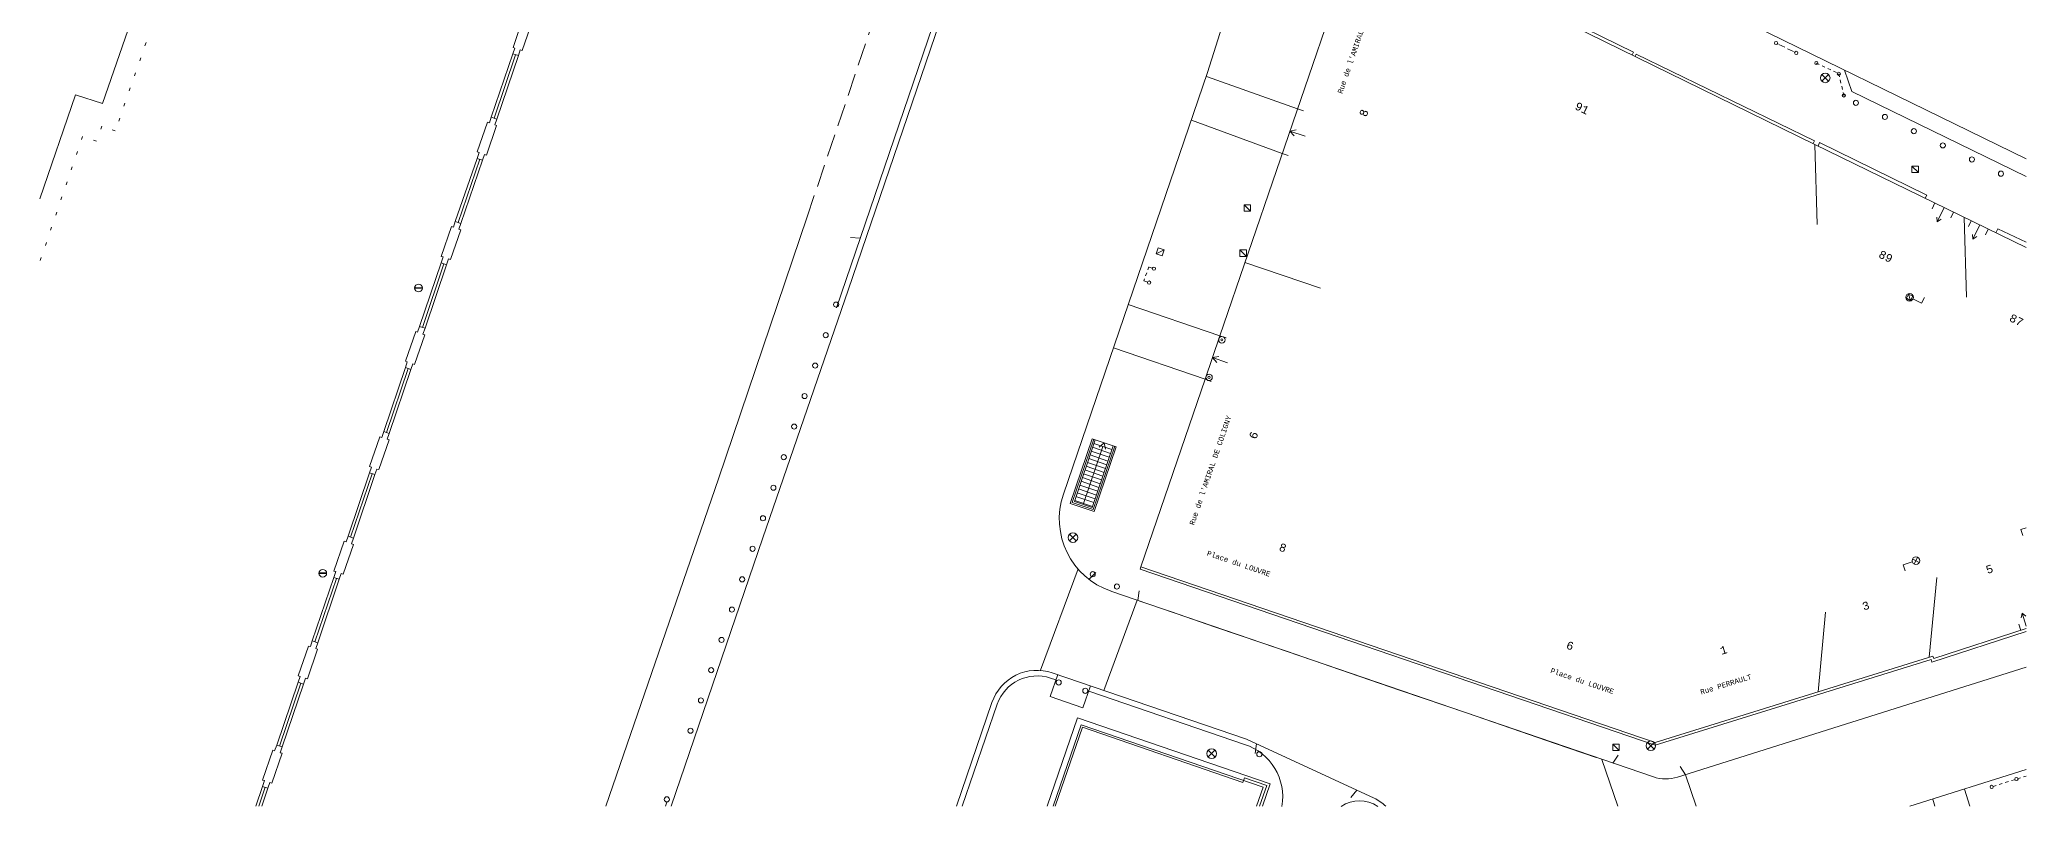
# Model space of a CAD drawing. Extents: x 600244 to 600368, y 128866 to 129000.
# Drawn here: x 600243.5 to 600367.7, y 128866.3 to 128914.2 of the extents above; entities that cross this region are included whole.
import ezdxf
from ezdxf.enums import TextEntityAlignment as Align

# ---------------------------------------------------------------- set-up
doc = ezdxf.new("R2010")
doc.units = 0
doc.header["$MEASUREMENT"] = 0
for name, pattern in [('BPP', [0.4, 0.2, -0.2]), ('BTT', [2, 1.4, -0.6]), ('PIS', [1, 0.2, -0.8])]:
    doc.linetypes.add(name, pattern=pattern)
for name, color, linetype, lineweight in [('10', 7, 'Continuous', 0), ('11', 7, 'Continuous', 0), ('13', 7, 'Continuous', 0), ('17', 7, 'Continuous', 0), ('18', 7, 'Continuous', 0), ('2', 7, 'Continuous', 0), ('28', 7, 'Continuous', 0), ('3', 7, 'Continuous', 0), ('7', 7, 'Continuous', 0), ('8', 7, 'Continuous', 0), ('9', 7, 'Continuous', 0)]:
    doc.layers.add(name, color=color, linetype=linetype, lineweight=lineweight)
doc.styles.add('MONOTXT', font='MONOTXT')

# ---------------------------------------------------------------- blocks, each defined once
blk = doc.blocks.new('LPA')
at = {"layer": '3', "color": 5, "linetype": 'Continuous', "lineweight": 0}
blk.add_line((0, 0), (0, 5), dxfattribs=at)
blk = doc.blocks.new('BP14')
at = {"layer": '10', "color": 253, "linetype": 'Continuous', "lineweight": 0}
for p, q in [((0.2, 0), (0.6, 0)), ((0.8, 0), (1.2, 0))]:
    blk.add_line(p, q, dxfattribs=at)
for centre in [(0, 0), (1.4, 0)]:
    blk.add_circle(centre, 0.1, dxfattribs=at)
blk = doc.blocks.new('P1')
at = {"layer": '10', "color": 253, "linetype": 'Continuous', "lineweight": 0}
blk.add_circle((0, 0), 0.1, dxfattribs=at)
blk = doc.blocks.new('SPO')
at = {"layer": '11', "color": 1, "linetype": 'Continuous', "lineweight": 0}
blk.add_line((0, 0), (0, 0.4), dxfattribs=at)
blk = doc.blocks.new('ESC')
at = {"layer": '11', "color": 1, "linetype": 'Continuous', "lineweight": 0}
blk.add_lwpolyline([(-0.35, -0.2), (0, 0), (-0.35, 0.2)], dxfattribs=at)
blk = doc.blocks.new('SBAG')
at = {"layer": '11', "color": 1, "linetype": 'Continuous', "lineweight": 0}
blk.add_line((0, 0), (0.15, 0.58), dxfattribs=at)
blk = doc.blocks.new('SBAD')
at = {"layer": '11', "color": 1, "linetype": 'Continuous', "lineweight": 0}
blk.add_line((0, 0), (-0.16, 0.58), dxfattribs=at)
blk = doc.blocks.new('ACP')
at = {"layer": '11', "color": 1, "linetype": 'Continuous', "lineweight": 0}
blk.add_line((0, 0), (0, 1), dxfattribs=at)
blk.add_lwpolyline([(0.15, 0.74), (0, 1), (-0.15, 0.74)], dxfattribs=at)
blk = doc.blocks.new('ACV')
at = {"layer": '11', "color": 1, "linetype": 'Continuous', "lineweight": 0}
blk.add_line((0, 0), (0, 1), dxfattribs=at)
blk.add_lwpolyline([(-0.2, 0.35), (0, 0), (0.2, 0.35)], dxfattribs=at)
blk = doc.blocks.new('BVO')
at = {"layer": '13', "color": 253, "linetype": 'Continuous', "lineweight": 0}
for radius in [0.2, 0.07]:
    blk.add_circle((0, 0), radius, dxfattribs=at)
blk = doc.blocks.new('PIV')
at = {"layer": '13', "color": 253, "linetype": 'Continuous', "lineweight": 0}
blk.add_circle((0, 0), 0.16, dxfattribs=at)
blk = doc.blocks.new('RABRND')
at = {"layer": '18', "color": 2, "linetype": 'Continuous', "lineweight": 0}
blk.add_lwpolyline([(0.69, 6.15), (0.99, 5.85), (0.69, 5.85), (0.69, 6.15), (0.99, 6.15), (0.99, 5.85)], dxfattribs=at)
blk.add_circle((0.84, 6), 0.24, dxfattribs=at)
at = {"layer": '28', "color": 7, "linetype": 'Continuous', "lineweight": 0}
blk.add_lwpolyline([(0.6, 6), (0, 6), (0, 5.6)], dxfattribs=at)
blk = doc.blocks.new('REB')
at = {"layer": '18', "color": 2, "linetype": 'Continuous', "lineweight": 0}
blk.add_lwpolyline([(-0.2, 0.2), (0.2, -0.2), (-0.2, -0.2), (-0.2, 0.2), (0.2, 0.2), (0.2, -0.2)], dxfattribs=at)
blk = doc.blocks.new('LEMRND')
at = {"layer": '18', "color": 2, "linetype": 'Continuous', "lineweight": 0}
for p, q in [((0.67, 6.17), (1.01, 5.83)), ((0.67, 5.83), (1.01, 6.17))]:
    blk.add_line(p, q, dxfattribs=at)
blk.add_circle((0.84, 6), 0.24, dxfattribs=at)
at = {"layer": '28', "color": 7, "linetype": 'Continuous', "lineweight": 0}
blk.add_lwpolyline([(0.6, 6), (0, 6), (0, 5.6)], dxfattribs=at)
blk = doc.blocks.new('PRJ')
at = {"layer": '18', "color": 2, "linetype": 'Continuous', "lineweight": 0}
for p, q in [((-0.24, 0.02), (0.24, 0.02)), ((-0.24, -0.02), (0.24, -0.02))]:
    blk.add_line(p, q, dxfattribs=at)
blk.add_circle((0, 0), 0.24, dxfattribs=at)
blk = doc.blocks.new('LEL')
at = {"layer": '18', "color": 2, "linetype": 'Continuous', "lineweight": 0}
for p, q in [((0.21, 0.21), (-0.21, -0.21)), ((-0.21, 0.21), (0.21, -0.21))]:
    blk.add_line(p, q, dxfattribs=at)
blk.add_circle((0, 0), 0.3, dxfattribs=at)

msp = doc.modelspace()

# ---------------------------------------------------------------- linework, layer by layer
at = {"layer": '10', "color": 253, "linetype": 'BPP', "lineweight": 0}
msp.add_line((600365.62, 128867.5), (600367.69, 128868.15), dxfattribs=at)
for points in [[(600354.57, 128912.74), (600355.98, 128912.07), (600356.29, 128910.71)], [(600313.07, 128899.92), (600312.85, 128899.99), (600312.55, 128899.12), (600312.77, 128899.04)]]:
    msp.add_lwpolyline(points, dxfattribs=at)
at = {"layer": '11', "color": 1, "linetype": 'Continuous', "lineweight": 0}
for p, q in [((600273.28, 128913.26), (600271.93, 128909.3)), ((600322.14, 128909.87), (600316.45, 128911.9)), ((600321.19, 128907.09), (600315.52, 128909.16)), ((600271.04, 128906.72), (600269.68, 128902.77)), ((600268.8, 128900.19), (600267.45, 128896.21)), ((600317.3, 128895.68), (600311.57, 128897.63)), ((600316.37, 128892.96), (600310.65, 128894.93)), ((600266.56, 128893.63), (600265.2, 128889.63)), ((600308.75, 128885.13), (600309.98, 128888.75)), ((600310.46, 128888.33), (600309.34, 128888.71)), ((600310.55, 128888.56), (600309.42, 128888.94)), ((600310.62, 128888.8), (600309.5, 128889.18)), ((600310.06, 128887.14), (600308.94, 128887.52)), ((600310.14, 128887.38), (600309.02, 128887.76)), ((600310.22, 128887.62), (600309.1, 128888)), ((600310.3, 128887.85), (600309.18, 128888.23)), ((600310.38, 128888.09), (600309.26, 128888.47)), ((600264.32, 128887.05), (600262.97, 128883.09)), ((600309.66, 128885.96), (600308.54, 128886.34)), ((600309.74, 128886.2), (600308.62, 128886.58)), ((600309.82, 128886.43), (600308.7, 128886.81)), ((600309.9, 128886.67), (600308.78, 128887.05)), ((600309.98, 128886.91), (600308.86, 128887.29)), ((600309.34, 128885.01), (600308.22, 128885.39)), ((600309.42, 128885.25), (600308.3, 128885.63)), ((600309.5, 128885.49), (600308.38, 128885.87)), ((600309.58, 128885.72), (600308.46, 128886.1)), ((600312.36, 128881.24), (600312.31, 128881.08)), ((600262.09, 128880.51), (600260.74, 128876.54)), ((600367.69, 128877.53), (600367.43, 128878.34)), ((600259.85, 128873.96), (600258.52, 128870.02)), ((600257.63, 128867.45), (600257.23, 128866.26)), ((600361.97, 128866.26), (600361.85, 128866.71)), ((600364.17, 128866.26), (600363.83, 128867.33))]:
    msp.add_line(p, q, dxfattribs=at)
for points in [[(600343.07, 128913.25), (600343.15, 128913.41), (600333.11, 128918.36), (600333.02, 128918.18)], [(600343.25, 128913.16), (600343.32, 128913.3), (600354.46, 128907.88), (600354.37, 128907.7)], [(600354.68, 128907.55), (600354.78, 128907.77), (600361.47, 128904.48), (600361.38, 128904.28)], [(600367.69, 128901.54), (600365.92, 128902.38), (600365.8, 128902.13)], [(600309.41, 128889.21), (600308.07, 128885.26), (600309.38, 128884.81), (600310.72, 128888.77)], [(600312.31, 128881.08), (600344.51, 128870.07), (600361.74, 128875.43), (600361.79, 128875.27), (600367.69, 128877.19)], [(600367.66, 128878.14), (600367.43, 128878.34), (600367.37, 128878.04)], [(600318.83, 128868.03), (600320.22, 128867.55), (600319.77, 128866.26)]]:
    msp.add_lwpolyline(points, dxfattribs=at)
at = {"layer": '17', "color": 2, "linetype": 'Continuous', "lineweight": 0}
for p, q in [((600308.43, 128881.1), (600306.09, 128874.76)), ((600312.13, 128879.14), (600310.05, 128873.5)), ((600342.16, 128866.26), (600341.17, 128869.19)), ((600347.07, 128866.26), (600346.4, 128868.23))]:
    msp.add_line(p, q, dxfattribs=at)
msp.add_lwpolyline([(600340.82, 128869.31), (600338.26, 128870.19), (600332.78, 128872.07), (600328.59, 128873.5), (600324.77, 128874.81), (600321.46, 128875.95), (600316.95, 128877.49), (600314.27, 128878.41), (600312.29, 128879.09)], dxfattribs=at)
at = {"layer": '28', "color": 7, "linetype": 'Continuous', "lineweight": 0}
msp.add_lwpolyline([(600367.69, 128883.68), (600367.35, 128883.57), (600367.48, 128883.19)], dxfattribs=at)
at = {"layer": '7', "color": 6, "linetype": 'Continuous', "lineweight": 0}
msp.add_line((600316.37, 128892.96), (600312.36, 128881.24), dxfattribs=at)
for points in [[(600243.54, 128904.24), (600245.77, 128910.76), (600247.46, 128910.2), (600255.76, 128934.15), (600248.23, 128936.69)], [(600367.69, 128901.2), (600354.48, 128907.64), (600326.14, 128921.56), (600317.3, 128895.68), (600316.37, 128892.96)], [(600312.36, 128881.24), (600344.51, 128870.25), (600361.85, 128875.65), (600361.91, 128875.49), (600367.69, 128877.37)]]:
    msp.add_lwpolyline(points, dxfattribs=at)
at = {"layer": '8', "color": 4, "linetype": 'BTT', "lineweight": 0}
msp.add_line((600291.5, 128903.13), (600298.07, 128922.59), dxfattribs=at)
at = {"layer": '8', "color": 4, "linetype": 'Continuous', "lineweight": 0}
for p, q in [((600293.33, 128897.43), (600301.73, 128922.09)), ((600367.69, 128906.75), (600340.59, 128920.01)), ((600356.34, 128912.3), (600356.79, 128910.97)), ((600367.69, 128905.64), (600356.79, 128910.97)), ((600344.39, 128868.09), (600310.49, 128879.7)), ((600307.04, 128874.16), (600306.71, 128874.27)), ((600345.9, 128868.07), (600367.69, 128874.96)), ((600303.04, 128872.75), (600300.83, 128866.26)), ((600303.37, 128872.65), (600301.18, 128866.26)), ((600318.83, 128870.12), (600309.1, 128873.45)), ((600360.42, 128866.26), (600367.69, 128868.55)), ((600282.65, 128866.26), (600282.74, 128866.52))]:
    msp.add_line(p, q, dxfattribs=at)
for points in [[(600320.74, 128924.43), (600320.17, 128922.99), (600317.57, 128915.44), (600316.53, 128912.14), (600307.52, 128885.77)], [(600302.07, 128921.99), (600294.07, 128898.54), (600288.74, 128883.05), (600283.01, 128866.26)], [(600278.91, 128866.26), (600285.96, 128886.74), (600291.5, 128903.13)], [(600309.21, 128873.79), (600308.74, 128872.41), (600306.69, 128873.12), (600307.16, 128874.49)], [(600326.94, 128866.77), (600318.96, 128870.45), (600306.82, 128874.61)]]:
    msp.add_lwpolyline(points, dxfattribs=at)
for centre, radius, start, end in [((600312.04, 128884.23), 4.78, 161.1235, 251.0882), ((600305.86, 128871.79), 2.97, 71.0965, 161.1728), ((600305.86, 128871.79), 2.62, 71.1099, 161.0283), ((600317.81, 128866.87), 3.41, 349.5412, 72.4699), ((600345.17, 128870.51), 2.54, 252.0349, 286.655), ((600326.02, 128864.55), 2.05, 56.1612, 123.8388), ((600325.86, 128864.49), 2.52, 44.4803, 64.7326)]:
    msp.add_arc(centre, radius, start, end, dxfattribs=at)
at = {"layer": '9', "color": 3, "linetype": 'Continuous', "lineweight": 0}
for p, q in [((600273.11, 128913.32), (600271.76, 128909.36)), ((600272.1, 128909.24), (600273.45, 128913.21)), ((600270.87, 128906.78), (600269.51, 128902.83)), ((600269.85, 128902.71), (600271.21, 128906.66)), ((600268.63, 128900.25), (600267.28, 128896.27)), ((600267.62, 128896.15), (600268.96, 128900.13)), ((600266.39, 128893.69), (600265.04, 128889.69)), ((600265.38, 128889.57), (600266.73, 128893.57)), ((600264.15, 128887.11), (600262.81, 128883.15)), ((600263.15, 128883.03), (600264.49, 128887)), ((600261.92, 128880.57), (600260.57, 128876.6)), ((600260.91, 128876.48), (600262.26, 128880.46)), ((600259.68, 128874.01), (600258.35, 128870.08)), ((600258.69, 128869.97), (600260.02, 128873.9)), ((600318.73, 128867.75), (600318.83, 128868.03)), ((600257.46, 128867.5), (600257.04, 128866.26)), ((600257.42, 128866.26), (600257.8, 128867.39))]:
    msp.add_line(p, q, dxfattribs=at)
at = {"layer": '9', "color": 3, "linetype": 'PIS', "lineweight": 0}
msp.add_lwpolyline([(600248.72, 128937.79), (600257.42, 128934.79), (600248.26, 128908.5), (600247.42, 128908.79), (600247.09, 128907.85), (600246.22, 128908.15), (600243.54, 128900.31)], dxfattribs=at)
at = {"layer": '9', "color": 3, "linetype": 'Continuous', "lineweight": 0}
for points in [[(600273.69, 128913.52), (600274.33, 128915.39), (600274.21, 128915.43), (600274.33, 128915.79), (600273.99, 128915.9), (600273.87, 128915.54), (600273.75, 128915.58), (600273.12, 128913.72), (600273.23, 128913.68), (600273.11, 128913.32), (600273.45, 128913.21), (600273.57, 128913.57), (600273.69, 128913.52)], [(600271.46, 128906.98), (600272.09, 128908.84), (600271.98, 128908.88), (600272.1, 128909.24), (600271.76, 128909.36), (600271.64, 128909), (600271.52, 128909.04), (600270.88, 128907.18), (600271, 128907.14), (600270.87, 128906.78), (600271.21, 128906.66), (600271.33, 128907.02), (600271.46, 128906.98)], [(600269.21, 128900.45), (600269.85, 128902.31), (600269.73, 128902.35), (600269.85, 128902.71), (600269.51, 128902.83), (600269.39, 128902.47), (600269.27, 128902.51), (600268.63, 128900.65), (600268.75, 128900.61), (600268.63, 128900.25), (600268.96, 128900.13), (600269.09, 128900.49), (600269.21, 128900.45)], [(600266.97, 128893.89), (600267.61, 128895.75), (600267.49, 128895.79), (600267.62, 128896.15), (600267.28, 128896.27), (600267.15, 128895.91), (600267.04, 128895.95), (600266.4, 128894.09), (600266.51, 128894.05), (600266.39, 128893.69), (600266.73, 128893.57), (600266.85, 128893.93), (600266.97, 128893.89)], [(600264.73, 128887.31), (600265.37, 128889.18), (600265.25, 128889.21), (600265.38, 128889.57), (600265.04, 128889.69), (600264.91, 128889.33), (600264.79, 128889.37), (600264.15, 128887.51), (600264.27, 128887.47), (600264.15, 128887.11), (600264.49, 128887), (600264.61, 128887.35), (600264.73, 128887.31)], [(600310.81, 128888.74), (600310.62, 128888.8), (600309.32, 128884.94), (600308.2, 128885.32), (600309.5, 128889.18), (600309.32, 128889.24), (600307.94, 128885.2), (600309.44, 128884.69), (600310.81, 128888.74)], [(600262.5, 128880.77), (600263.14, 128882.63), (600263.02, 128882.67), (600263.15, 128883.03), (600262.81, 128883.15), (600262.68, 128882.79), (600262.56, 128882.83), (600261.92, 128880.97), (600262.04, 128880.93), (600261.92, 128880.57), (600262.26, 128880.46), (600262.38, 128880.81), (600262.5, 128880.77)], [(600260.27, 128874.22), (600260.9, 128876.08), (600260.79, 128876.12), (600260.91, 128876.48), (600260.57, 128876.6), (600260.45, 128876.24), (600260.33, 128876.28), (600259.69, 128874.41), (600259.81, 128874.37), (600259.68, 128874.01), (600260.02, 128873.9), (600260.14, 128874.26), (600260.27, 128874.22)], [(600306.5, 128866.26), (600308.4, 128871.79), (600320.43, 128867.66), (600319.95, 128866.26)], [(600319.59, 128866.26), (600320, 128867.45), (600308.63, 128871.35), (600306.88, 128866.26)], [(600258.04, 128867.71), (600258.68, 128869.57), (600258.56, 128869.61), (600258.69, 128869.97), (600258.35, 128870.08), (600258.22, 128869.73), (600258.1, 128869.76), (600257.47, 128867.9), (600257.58, 128867.86), (600257.46, 128867.5), (600257.8, 128867.39), (600257.92, 128867.75), (600258.04, 128867.71)], [(600318.73, 128867.75), (600308.71, 128871.2), (600307.01, 128866.26)]]:
    msp.add_lwpolyline(points, dxfattribs=at)

# ---------------------------------------------------------------- block references
at = {"layer": '10', "color": 253, "linetype": 'Continuous', "lineweight": 0}
for name, p, xscale, yscale, rotation in [('BP14', (600352.06, 128913.99), 0.9999994907375376, 0.9999994907375376, 333.9294118931466), ('P1', (600354.57, 128912.74), 1.000002154932711, 1.000002154932711, 333.9728442515371), ('P1', (600355.98, 128912.07), 1.000002154932711, 1.000002154932711, 333.9728442515371), ('P1', (600356.29, 128910.71), 1.000002154932711, 1.000002154932711, 333.9728442515371), ('P1', (600313.17, 128899.88), 0.9999988680992876, 0.9999988680992876, 71.07307692486117), ('P1', (600312.87, 128899.01), 0.9999988680992876, 0.9999988680992876, 71.07307692486117), ('P1', (600365.53, 128867.47), 1.000001004451169, 1.000001004451169, 18.04802059017126), ('P1', (600367.08, 128867.96), 1.000001004451169, 1.000001004451169, 18.04802059017126)]:
    msp.add_blockref(name, p, dxfattribs=dict(at, xscale=xscale, yscale=yscale, rotation=rotation))
at = {"layer": '11', "color": 1, "linetype": 'Continuous', "lineweight": 0}
for name, p, xscale, yscale, rotation in [('SPO', (600322.14, 128909.87), 1.000000727295866, 1.000000727295866, 251.1444579723235), ('ACV', (600321.67, 128908.48), 0.9999991144419488, 0.9999991144419488, 251.1455541481802), ('SPO', (600321.19, 128907.09), 1.000000727295866, 1.000000727295866, 251.1444579723235), ('SPO', (600361.98, 128903.99), 1.000001572585147, 1.000001572585147, 154.0063746375477), ('ACP', (600362.56, 128903.7), 1.000001572585147, 1.000001572585147, 154.0063746375477), ('SPO', (600363.15, 128903.42), 1.000001572585147, 1.000001572585147, 154.0063746375477), ('SPO', (600364.25, 128902.88), 0.9999990745648213, 0.9999990745648213, 154.0389518136759), ('ACP', (600364.79, 128902.62), 0.9999990745648213, 0.9999990745648213, 154.0389518136759), ('SPO', (600365.32, 128902.36), 0.9999990745648213, 0.9999990745648213, 154.0389518136759), ('SBAD', (600294.81, 128901.79), 1.000002433833186, 1.000002433833186, 71.03139780664942), ('SPO', (600317.3, 128895.68), 0.9999979338159235, 0.9999979338159235, 251.1432755681874), ('ACV', (600316.83, 128894.32), 0.9999979338159235, 0.9999979338159235, 251.1432755681874), ('SPO', (600316.37, 128892.96), 0.9999979338159235, 0.9999979338159235, 251.1432755681874), ('ESC', (600310.06, 128888.99), 1.000001302574909, 1.000001302574909, 71.27523572819177), ('SBAG', (600309.11, 128880.45), 1.000002035204109, 1.000002035204109, 329.5155030405878), ('SBAD', (600312.16, 128879.13), 0.9999995819409765, 0.9999995819409765, 336.618220621671), ('SPO', (600367.36, 128877.26), 0.9999986087569198, 0.9999986087569198, 18.03122939921085), ('SBAD', (600319.59, 128870.16), 1.000000216982094, 1.000000216982094, 155.2398228912715), ('SBAG', (600341.86, 128868.96), 0.9999998865595348, 0.9999998865595348, 341.0663274881159), ('SBAD', (600346.4, 128868.23), 0.9999989793931386, 0.9999989793931386, 17.54395361099779), ('SBAG', (600325.86, 128867.27), 1.000000216982094, 1.000000216982094, 155.2398228912715)]:
    msp.add_blockref(name, p, dxfattribs=dict(at, xscale=xscale, yscale=yscale, rotation=rotation))
at = {"layer": '13', "color": 253, "linetype": 'Continuous', "lineweight": 0}
for p in [(600357.05, 128910.25), (600358.86, 128909.37), (600360.67, 128908.48), (600362.48, 128907.59), (600364.3, 128906.71), (600366.11, 128905.82)]:
    msp.add_blockref('PIV', p, dxfattribs=at)
for name, p, xscale, yscale, rotation in [('PIV', (600293.31, 128897.63), 1.000002433833186, 1.000002433833186, 71.03139780664942), ('PIV', (600292.66, 128895.72), 1.000002433833186, 1.000002433833186, 71.03139780664942), ('BVO', (600317.42, 128895.43), 0.9999979338159235, 0.9999979338159235, 251.1432755681874), ('PIV', (600292, 128893.82), 1.000002433833186, 1.000002433833186, 71.03139780664942), ('BVO', (600316.62, 128893.08), 0.9999979338159235, 0.9999979338159235, 251.1432755681874), ('PIV', (600291.34, 128891.91), 1.000002433833186, 1.000002433833186, 71.03139780664942), ('PIV', (600290.69, 128890), 1.000002433833186, 1.000002433833186, 71.03139780664942), ('PIV', (600290.04, 128888.09), 0.9999989811278698, 0.9999989811278698, 71.10269227999359), ('PIV', (600289.39, 128886.18), 0.9999989811278698, 0.9999989811278698, 71.10269227999359), ('PIV', (600288.74, 128884.27), 0.9999989811278698, 0.9999989811278698, 71.10269227999359), ('PIV', (600288.09, 128882.36), 0.9999989811278698, 0.9999989811278698, 71.10269227999359), ('PIV', (600287.44, 128880.45), 0.9999989811278698, 0.9999989811278698, 71.10269227999359), ('PIV', (600286.8, 128878.56), 0.9999989811278698, 0.9999989811278698, 71.10269227999359), ('PIV', (600286.15, 128876.66), 0.9999989811278698, 0.9999989811278698, 71.10269227999359), ('PIV', (600285.5, 128874.77), 0.9999989811278698, 0.9999989811278698, 71.10269227999359), ('PIV', (600284.86, 128872.88), 0.9999989811278698, 0.9999989811278698, 71.10269227999359), ('PIV', (600284.21, 128870.98), 0.9999989811278698, 0.9999989811278698, 71.10269227999359), ('PIV', (600282.73, 128866.69), 0.9999989811278698, 0.9999989811278698, 71.10269227999359)]:
    msp.add_blockref(name, p, dxfattribs=dict(at, xscale=xscale, yscale=yscale, rotation=rotation))
at = {"layer": '13', "color": 253, "linetype": 'Continuous', "lineweight": 0, "rotation": 90}
for p in [(600309.35, 128880.77), (600310.86, 128880), (600307.22, 128874), (600308.88, 128873.48), (600319.76, 128869.51)]:
    msp.add_blockref('PIV', p, dxfattribs=at)
at = {"layer": '18', "color": 2, "linetype": 'Continuous', "lineweight": 0}
for name, p in [('LEL', (600355.13, 128911.81)), ('REB', (600360.75, 128906.09)), ('REB', (600319.01, 128903.67)), ('REB', (600318.75, 128900.85)), ('PRJ', (600267.21, 128898.67)), ('PRJ', (600267.22, 128898.67)), ('LEL', (600308.11, 128883.06)), ('PRJ', (600261.23, 128880.83)), ('PRJ', (600261.23, 128880.83)), ('REB', (600342.06, 128869.94)), ('LEL', (600344.23, 128870.04)), ('LEL', (600316.78, 128869.55))]:
    msp.add_blockref(name, p, dxfattribs=at)
for name, p, xscale, yscale, rotation in [('REB', (600313.56, 128900.93), 1.000001568118226, 1.000001568118226, 71.09484672002782), ('RABRND', (600363.81, 128903.1), 1.000000627028576, 1.000000627028576, 153.70735426382), ('LEMRND', (600361.85, 128875.65), 0.9999997183341209, 0.9999997183341209, 17.99950546869324)]:
    msp.add_blockref(name, p, dxfattribs=dict(at, xscale=xscale, yscale=yscale, rotation=rotation))
at = {"layer": '3', "color": 5, "linetype": 'Continuous', "lineweight": 0}
for p, xscale, yscale, rotation in [((600354.48, 128907.64), 1.000000909962719, 1.000000909962719, 181.7150084444106), ((600363.81, 128903.1), 1.000000909962719, 1.000000909962719, 181.7150084444106), ((600318.86, 128900.27), 1.000000167021898, 1.000000167021898, 251.2256244746833), ((600361.63, 128875.58), 1.000001540189127, 1.000001540189127, 354.5596932644688), ((600354.68, 128873.41), 1.000001540189127, 1.000001540189127, 354.5596932644688)]:
    msp.add_blockref('LPA', p, dxfattribs=dict(at, xscale=xscale, yscale=yscale, rotation=rotation))

# ---------------------------------------------------------------- texts
at = {"layer": '2', "color": 4, "linetype": 'Continuous', "lineweight": 0, "style": 'MONOTXT'}
for s, height, rotation, p in [("Rue de l'AMIRAL DE COLIGNY", 0.32, 71.0507, (600326.11, 128914.2)), ('Place du LOUVRE', 0.32, 341.1266, (600318.42, 128881.28)), ('5', 0.5, 18.0389, (600365.47, 128880.85)), ('3', 0.5, 17.29, (600357.74, 128878.56)), ('1', 0.5, 17.29, (600348.85, 128875.79)), ('Place du LOUVRE', 0.32, 341.1266, (600339.89, 128873.94)), ('Rue PERRAULT', 0.32, 17.29, (600348.97, 128873.73))]:
    msp.add_text(s, height=height, rotation=rotation, dxfattribs=at).set_placement(p, align=Align.CENTER)
for s, rotation, p in [('8', 71.1434, (600326.29, 128909.62)), ('6', 71.1434, (600319.4, 128889.46)), ('8', 341.1667, (600321.23, 128882.43)), ('6', 341.1667, (600339.18, 128876.3))]:
    msp.add_text(s, height=0.5, rotation=rotation, dxfattribs=at).set_placement(p, align=Align.MIDDLE)
for s, height, rotation, p in [('91', 0.5, 333.9799, (600340.04, 128910.14)), ('89', 0.5, 333.9799, (600359.02, 128900.87)), ('87', 0.5, 333.9799, (600367.19, 128896.89)), ("Rue de l'AMIRAL DE COLIGNY", 0.32, 71.0507, (600316.55, 128887.32))]:
    msp.add_text(s, height=height, rotation=rotation, dxfattribs=at).set_placement(p, align=Align.TOP_CENTER)

doc.saveas('drawing.dxf')
